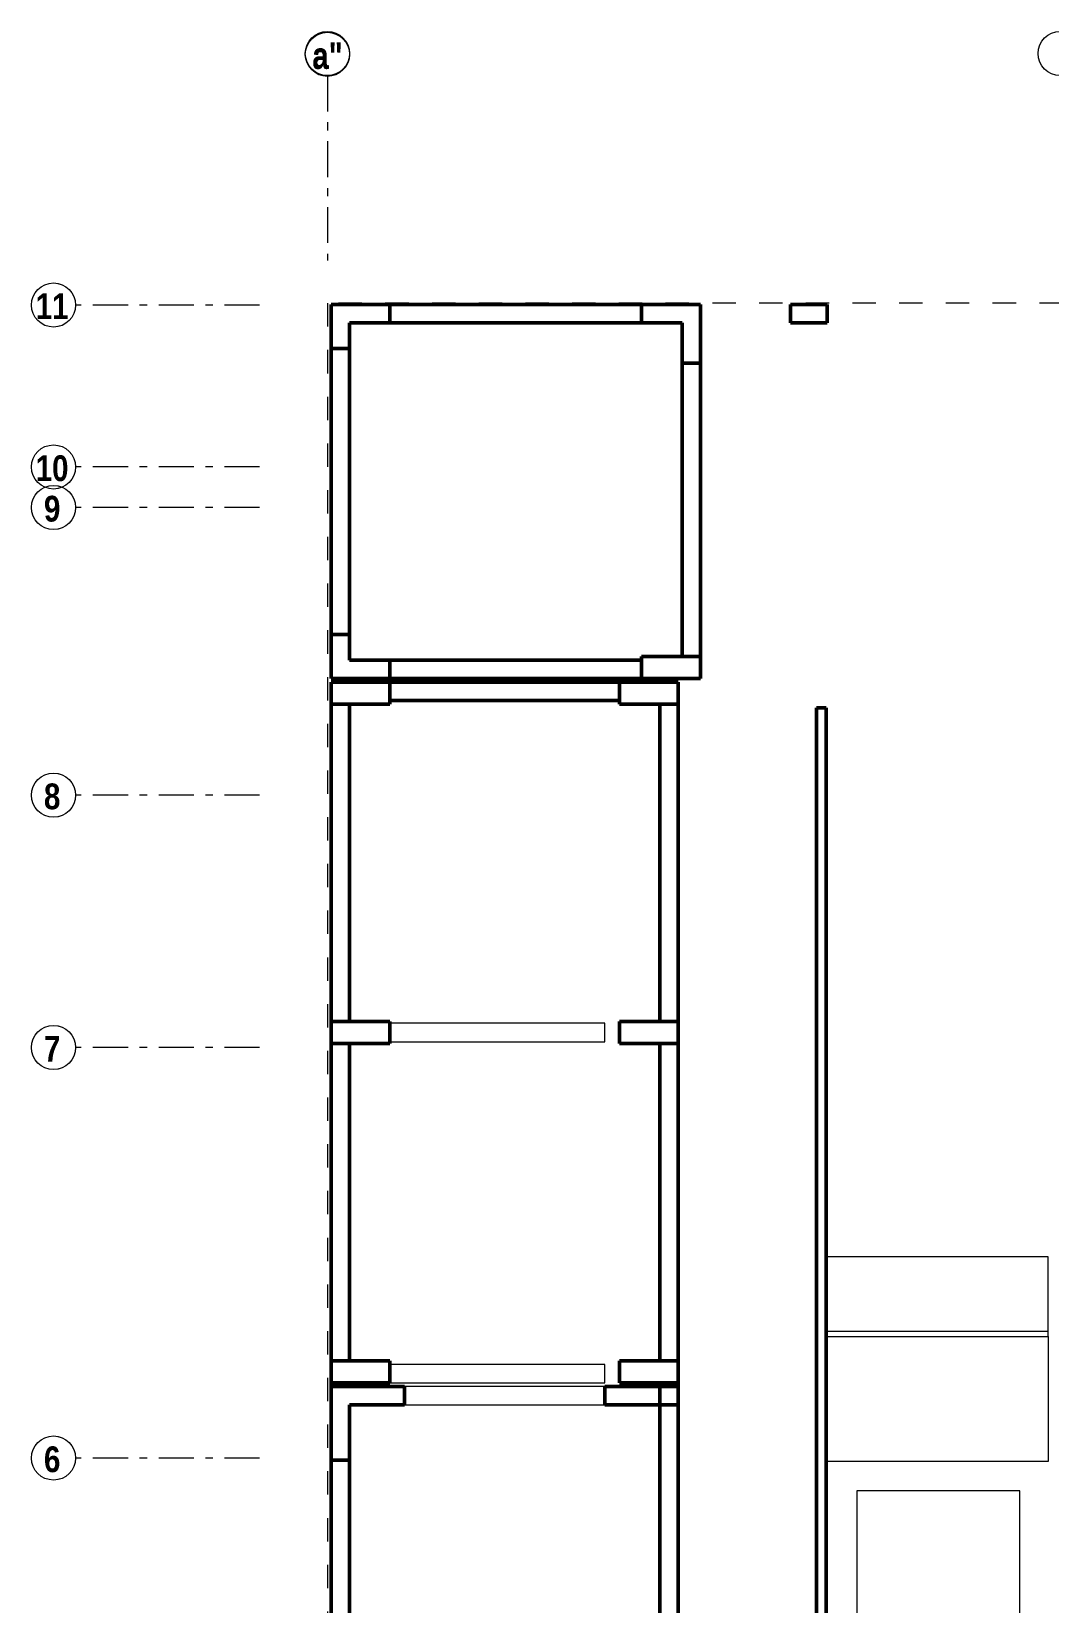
# Model space of a CAD drawing. Header units: metres. Extents: x -4 to 54.5, y -3.3 to 43.7.
# Drawn here: x -4.02 to 9.8, y 22.34 to 43.69 of the extents above; entities that cross this region are included whole.
import ezdxf

# ---------------------------------------------------------------- set-up
doc = ezdxf.new("R2010")
doc.units = ezdxf.units.M
for name, pattern in [('Dash', [0.635, 0.3175, -0.3175]), ('Dash Dot 3_16_', [0.79375, 0.47625, -0.15875, 0, -0.15875]), ('Dash_2_', [0.635, 0.3175, -0.3175])]:
    doc.linetypes.add(name, pattern=pattern)
for name, color, linetype, lineweight in [('A-FLOR', 8, 'Continuous', 18), ('A-WALL', 8, 'Continuous', 9), ('C-PROP-LINE', 8, 'Continuous', 9), ('I-WALL', 8, 'Continuous', 9), ('S-BEAM', 8, 'Continuous', 9), ('S-COLS', 8, 'Continuous', 9), ('S-GRID', 8, 'Continuous', 9), ('S-GRID-IDEN', 8, 'Continuous', 9)]:
    doc.layers.add(name, color=color, linetype=linetype, lineweight=lineweight)
doc.styles.add('Arial Narrow_B_1', font='ARIALNB.TTF', dxfattribs={"height": 0.35})

# ---------------------------------------------------------------- blocks, each defined once
blk = doc.blocks.new('Family - ___-3742183-NIV_A_S01_SÓTANO 1')
at = {"layer": 'C-PROP-LINE', "linetype": 'Dash_2_', "lineweight": 18}
for p, q in [((0, 40), (0, 0)), ((50, 40), (0, 40))]:
    blk.add_line(p, q, dxfattribs=at)
blk = doc.blocks.new('Rejilla - F_gn02SimboloDeRejillaA-4957175-NIV_A_S01_SÓTANO 1')
at = {"layer": 'S-GRID-IDEN'}
blk.add_circle((0, 0), 0.003, dxfattribs=at)
blk = doc.blocks.new('Family - ___-5400166-NIV_A_S01_SÓTANO 1')
at = {"layer": 'C-PROP-LINE', "linetype": 'Dash', "lineweight": 13}
for p, q in [((0, 40), (0, 0)), ((50, 40), (0, 40))]:
    blk.add_line(p, q, dxfattribs=at)
blk = doc.blocks.new('EST-ColumnaRectangularConcretoEst - COL_25x50-5559880-NIV_A_S01_SÓTANO 1')
at = {"layer": 'S-COLS', "lineweight": 50}
for p, q in [((0.25, 0.125), (-0.25, 0.125)), ((-0.25, 0.125), (-0.25, -0.125)), ((0.25, -0.125), (0.25, 0.125)), ((-0.25, -0.125), (0.25, -0.125))]:
    blk.add_line(p, q, dxfattribs=at)
blk = doc.blocks.new('EST-ColumnasTipoL - Pl21_0x1_0-V44-NIV_A_S01_SÓTANO 1')
at = {"layer": 'S-COLS', "lineweight": 50}
for p, q in [((0.75, 0.225), (-0.25, 0.225)), ((-0.25, 0.225), (-0.25, -0.775)), ((0.75, -0.025), (0.75, 0.225)), ((0, -0.775), (0, -0.025)), ((0, -0.025), (0.75, -0.025)), ((-0.25, -0.775), (0, -0.775))]:
    blk.add_line(p, q, dxfattribs=at)
blk = doc.blocks.new('EST-ColumnasTipoL - Pl20_80x0_60-5545399-NIV_A_S01_SÓTANO 1')
at = {"layer": 'S-COLS', "lineweight": 50}
for p, q in [((0.55, 0.225), (-0.25, 0.225)), ((-0.25, 0.225), (-0.25, -0.375)), ((0.55, -0.025), (0.55, 0.225)), ((0, -0.375), (0, -0.025)), ((0, -0.025), (0.55, -0.025)), ((-0.25, -0.375), (0, -0.375))]:
    blk.add_line(p, q, dxfattribs=at)
blk = doc.blocks.new('EST-ColumnaRectangularConcretoEst - COL_25x50-V46-NIV_A_S01_SÓTANO 1')
at = {"layer": 'S-COLS', "lineweight": 50}
for p, q in [((0.25, 0.125), (-0.25, 0.125)), ((-0.25, 0.125), (-0.25, -0.125)), ((0.25, -0.125), (0.25, 0.125)), ((-0.25, -0.125), (0.25, -0.125))]:
    blk.add_line(p, q, dxfattribs=at)
blk = doc.blocks.new('EST-ColumnasTipoL - Pl20_80x0_80-5545393-NIV_A_S01_SÓTANO 1')
at = {"layer": 'S-COLS', "lineweight": 50}
for p, q in [((-0.25, 0.575), (0, 0.575)), ((-0.25, -0.225), (-0.25, 0.575)), ((0, 0.575), (0, 0.025)), ((0, 0.025), (0.55, 0.025)), ((0.55, 0.025), (0.55, -0.225)), ((0.55, -0.225), (-0.25, -0.225))]:
    blk.add_line(p, q, dxfattribs=at)
blk = doc.blocks.new('EST-ColumnaRectangularConcretoEst - C10_80x0_30cm-5545400-NIV_A_S01_SÓTANO 1')
at = {"layer": 'S-COLS', "lineweight": 50}
for p, q in [((0.15, 0.4), (-0.15, 0.4)), ((-0.15, 0.4), (-0.15, -0.4)), ((0.15, -0.4), (0.15, 0.4)), ((-0.15, -0.4), (0.15, -0.4))]:
    blk.add_line(p, q, dxfattribs=at)
blk = doc.blocks.new('EST-ColumnaRectangularConcretoEst - C10_80x0_30cm-V49-NIV_A_S01_SÓTANO 1')
at = {"layer": 'S-COLS', "lineweight": 50}
for p, q in [((0.15, 0.4), (-0.15, 0.4)), ((-0.15, 0.4), (-0.15, -0.4)), ((0.15, -0.4), (0.15, 0.4)), ((-0.15, -0.4), (0.15, -0.4))]:
    blk.add_line(p, q, dxfattribs=at)
blk = doc.blocks.new('EST-ColumnaRectangularConcretoEst - C10_80x0_30cm-V50-NIV_A_S01_SÓTANO 1')
at = {"layer": 'S-COLS', "lineweight": 50}
for p, q in [((0.15, 0.4), (-0.15, 0.4)), ((-0.15, 0.4), (-0.15, -0.4)), ((0.15, -0.4), (0.15, 0.4)), ((-0.15, -0.4), (0.15, -0.4))]:
    blk.add_line(p, q, dxfattribs=at)
blk = doc.blocks.new('EST-ColumnaRectangularConcretoEst - C10_80x0_30cm-V51-NIV_A_S01_SÓTANO 1')
at = {"layer": 'S-COLS', "lineweight": 50}
for p, q in [((0.15, 0.4), (-0.15, 0.4)), ((-0.15, 0.4), (-0.15, -0.4)), ((0.15, -0.4), (0.15, 0.4)), ((-0.15, -0.4), (0.15, -0.4))]:
    blk.add_line(p, q, dxfattribs=at)
blk = doc.blocks.new('EST-ColumnaRectangularConcretoEst - C10_80x0_30cm-V52-NIV_A_S01_SÓTANO 1')
at = {"layer": 'S-COLS', "lineweight": 50}
for p, q in [((0.15, 0.4), (-0.15, 0.4)), ((-0.15, 0.4), (-0.15, -0.4)), ((0.15, -0.4), (0.15, 0.4)), ((-0.15, -0.4), (0.15, -0.4))]:
    blk.add_line(p, q, dxfattribs=at)
blk = doc.blocks.new('EST-ColumnaRectangularConcretoEst - C10_80x0_30cm-V53-NIV_A_S01_SÓTANO 1')
at = {"layer": 'S-COLS', "lineweight": 50}
for p, q in [((0.15, 0.4), (-0.15, 0.4)), ((-0.15, 0.4), (-0.15, -0.4)), ((0.15, -0.4), (0.15, 0.4)), ((-0.15, -0.4), (0.15, -0.4))]:
    blk.add_line(p, q, dxfattribs=at)
blk = doc.blocks.new('EST-ColumnasTipoL - Pl20_80x0_60-5545398-NIV_A_S01_SÓTANO 1')
at = {"layer": 'S-COLS', "lineweight": 50}
for p, q in [((-0.25, 0.375), (0, 0.375)), ((-0.25, -0.225), (-0.25, 0.375)), ((0, 0.375), (0, 0.025)), ((0, 0.025), (0.55, 0.025)), ((0.55, 0.025), (0.55, -0.225)), ((0.55, -0.225), (-0.25, -0.225))]:
    blk.add_line(p, q, dxfattribs=at)
blk = doc.blocks.new('EST-ColumnaRectangularConcretoEst - C10_80x0_30cm-V54-NIV_A_S01_SÓTANO 1')
at = {"layer": 'S-COLS', "lineweight": 50}
for p, q in [((0.15, 0.4), (-0.15, 0.4)), ((-0.15, 0.4), (-0.15, -0.4)), ((0.15, -0.4), (0.15, 0.4)), ((-0.15, -0.4), (0.15, -0.4))]:
    blk.add_line(p, q, dxfattribs=at)
blk = doc.blocks.new('Rejilla - F_gn02SimboloDeRejillaA-V63-NIV_A_S01_SÓTANO 1')
at = {"layer": 'S-GRID-IDEN'}
blk.add_circle((0, 0), 0.003, dxfattribs=at)

msp = doc.modelspace()

# ---------------------------------------------------------------- linework, layer by layer
at = {"layer": 'A-FLOR', "lineweight": 9}
for p, q in [((9.795, 27.04), (6.795, 27.04)), ((6.795, 27.04), (6.795, 26.023)), ((9.795, 26.023), (9.795, 27.04)), ((9.795, 26.023), (6.795, 26.023)), ((6.795, 26.023), (6.795, 25.955)), ((6.795, 25.955), (9.795, 25.955)), ((6.795, 24.26), (6.795, 25.955)), ((9.795, 25.955), (9.795, 26.023)), ((9.795, 25.955), (9.795, 24.26)), ((9.795, 24.26), (6.795, 24.26)), ((9.41, 23.86), (7.195, 23.86)), ((7.195, 23.86), (7.195, 17.46)), ((9.41, 17.46), (9.41, 23.86))]:
    msp.add_line(p, q, dxfattribs=at)
at = {"layer": 'A-WALL', "lineweight": 50}
for p, q in [((4.27, 39.985), (0.85, 39.985)), ((0.85, 39.735), (4.27, 39.735)), ((0.05, 39.385), (0.05, 35.5)), ((0.3, 35.5), (0.3, 39.385)), ((4.82, 39.185), (4.82, 35.2)), ((5.07, 35.2), (5.07, 39.185)), ((4.27, 35.15), (0.85, 35.15)), ((0.85, 34.9), (4.27, 34.9)), ((3.97, 34.85), (0.85, 34.85)), ((0.85, 34.6), (3.97, 34.6)), ((0.05, 34.55), (0.05, 30.239)), ((0.3, 30.239), (0.3, 34.55)), ((4.52, 34.55), (4.52, 30.239)), ((4.77, 30.239), (4.77, 34.55)), ((0.05, 29.939), (0.05, 25.627)), ((0.3, 25.627), (0.3, 29.939)), ((4.52, 29.939), (4.52, 25.627)), ((4.77, 25.627), (4.77, 29.939)), ((0.05, 25.327), (0.05, 25.277)), ((0.3, 25.277), (0.3, 25.327)), ((4.52, 25.327), (4.52, 5.62)), ((4.77, 5.62), (4.77, 25.327)), ((0.05, 24.277), (0.05, 18.655)), ((0.3, 18.655), (0.3, 24.277))]:
    msp.add_line(p, q, dxfattribs=at)
at = {"layer": 'I-WALL', "lineweight": 50}
for p, q in [((6.65, 34.5), (6.65, 5.37)), ((6.78, 34.5), (6.65, 34.5)), ((6.78, 5.37), (6.78, 34.5))]:
    msp.add_line(p, q, dxfattribs=at)
at = {"layer": 'S-BEAM', "lineweight": 5}
for p, q in [((3.77, 30.214), (0.85, 30.214)), ((3.77, 29.964), (3.77, 30.214)), ((0.85, 29.964), (3.77, 29.964)), ((3.77, 25.577), (0.85, 25.577)), ((3.77, 25.327), (3.77, 25.577)), ((0.85, 25.327), (3.77, 25.327)), ((3.77, 25.277), (1.05, 25.277)), ((1.05, 25.027), (3.77, 25.027))]:
    msp.add_line(p, q, dxfattribs=at)
at = {"layer": 'S-COLS', "lineweight": 50}
for p, q in [((4.77, 25.277), (3.77, 25.277)), ((3.77, 25.277), (3.77, 25.027)), ((4.77, 25.027), (4.77, 25.277)), ((3.77, 25.027), (4.77, 25.027))]:
    msp.add_line(p, q, dxfattribs=at)
at = {"layer": 'S-GRID', "linetype": 'Dash Dot 3_16_'}
for p, q in [((0, 43.095), (0, 40.595)), ((0, 43.083), (0, 40.583)), ((-0.923, 39.976), (-3.423, 39.976)), ((-0.922, 39.976), (-3.422, 39.976)), ((-0.923, 37.775), (-3.423, 37.775)), ((-0.922, 37.775), (-3.422, 37.775)), ((-0.923, 37.225), (-3.423, 37.225)), ((-0.922, 37.225), (-3.422, 37.225)), ((-0.923, 33.315), (-3.423, 33.315)), ((-0.922, 33.315), (-3.422, 33.315)), ((-0.923, 29.885), (-3.423, 29.885)), ((-0.922, 29.885), (-3.422, 29.885)), ((-0.923, 24.305), (-3.423, 24.305)), ((-0.922, 24.305), (-3.422, 24.305))]:
    msp.add_line(p, q, dxfattribs=at)

# ---------------------------------------------------------------- block references
at = {"layer": 'C-PROP-LINE', "linetype": 'Dash_2_', "lineweight": 18}
msp.add_blockref('Family - ___-3742183-NIV_A_S01_SÓTANO 1', (0, 0), dxfattribs=at)
at = {"layer": 'C-PROP-LINE', "linetype": 'Dash', "lineweight": 13}
msp.add_blockref('Family - ___-5400166-NIV_A_S01_SÓTANO 1', (0, 0), dxfattribs=at)
at = {"layer": 'S-COLS', "lineweight": 5}
for name, p in [('EST-ColumnasTipoL - Pl20_80x0_60-5545399-NIV_A_S01_SÓTANO 1', (0.3, 39.76)), ('EST-ColumnaRectangularConcretoEst - COL_25x50-5559880-NIV_A_S01_SÓTANO 1', (6.545, 39.86)), ('EST-ColumnaRectangularConcretoEst - COL_25x50-V46-NIV_A_S01_SÓTANO 1', (6.545, 39.86)), ('EST-ColumnasTipoL - Pl20_80x0_60-5545398-NIV_A_S01_SÓTANO 1', (0.3, 35.125)), ('EST-ColumnasTipoL - Pl21_0x1_0-V44-NIV_A_S01_SÓTANO 1', (0.3, 25.052))]:
    msp.add_blockref(name, p, dxfattribs=at)
for name, p, rotation in [('EST-ColumnasTipoL - Pl20_80x0_80-5545393-NIV_A_S01_SÓTANO 1', (4.82, 39.76), 180), ('EST-ColumnaRectangularConcretoEst - C10_80x0_30cm-V54-NIV_A_S01_SÓTANO 1', (4.67, 35.05), 89.99999999999991), ('EST-ColumnaRectangularConcretoEst - C10_80x0_30cm-V53-NIV_A_S01_SÓTANO 1', (0.45, 34.7), 89.99999999999991), ('EST-ColumnaRectangularConcretoEst - C10_80x0_30cm-V52-NIV_A_S01_SÓTANO 1', (4.37, 34.7), 89.99999999999991), ('EST-ColumnaRectangularConcretoEst - C10_80x0_30cm-V51-NIV_A_S01_SÓTANO 1', (0.45, 30.089), 89.99999999999991), ('EST-ColumnaRectangularConcretoEst - C10_80x0_30cm-V50-NIV_A_S01_SÓTANO 1', (4.37, 30.089), 89.99999999999991), ('EST-ColumnaRectangularConcretoEst - C10_80x0_30cm-V49-NIV_A_S01_SÓTANO 1', (0.45, 25.477), 89.99999999999991), ('EST-ColumnaRectangularConcretoEst - C10_80x0_30cm-5545400-NIV_A_S01_SÓTANO 1', (4.37, 25.477), 89.99999999999991)]:
    msp.add_blockref(name, p, dxfattribs=dict(at, rotation=rotation))
at = {"layer": 'S-GRID-IDEN', "xscale": 99.99999999999991, "yscale": 99.99999999999991, "zscale": 99.99999999999991}
for p, rotation in [((0, 43.395), 180), ((9.96, 43.395), 180), ((-3.722, 39.976), 90), ((-3.722, 37.775), 90), ((-3.722, 37.225), 90), ((-3.722, 33.315), 90), ((-3.722, 29.885), 90), ((-3.722, 24.305), 90)]:
    msp.add_blockref('Rejilla - F_gn02SimboloDeRejillaA-4957175-NIV_A_S01_SÓTANO 1', p, dxfattribs=dict(at, rotation=rotation))
at = {"layer": 'S-GRID-IDEN', "lineweight": 5, "xscale": 99.99999999999991, "yscale": 99.99999999999991, "zscale": 99.99999999999991}
for p, rotation in [((0, 43.383), 180), ((-3.723, 39.976), 90), ((-3.723, 37.775), 90), ((-3.723, 37.225), 90), ((-3.723, 33.315), 90), ((-3.723, 29.885), 90), ((-3.723, 24.305), 90)]:
    msp.add_blockref('Rejilla - F_gn02SimboloDeRejillaA-V63-NIV_A_S01_SÓTANO 1', p, dxfattribs=dict(at, rotation=rotation))

# ---------------------------------------------------------------- texts
at = {"layer": 'S-GRID-IDEN', "char_height": 0.35, "attachment_point": 1, "style": 'Arial Narrow_B_1'}
for s, insert, width in [('a"', (-0.205, 43.545), 0.50506), ('a"', (-0.205, 43.534), 0.50506), ('11', (-3.965, 40.134), 0.54515), ('10', (-3.965, 37.933), 0.54515), ('\\fArial Narrow|b1|i0|c0|p34|;9', (-3.853, 37.383), 0.27257), ('\\fArial Narrow|b1|i0|c0|p34|;9', (-3.852, 37.383), 0.27257), ('\\fArial Narrow|b1|i0|c0|p34|;8', (-3.853, 33.473), 0.27257), ('\\fArial Narrow|b1|i0|c0|p34|;8', (-3.852, 33.473), 0.27257), ('\\fArial Narrow|b1|i0|c0|p34|;7', (-3.853, 30.043), 0.27257), ('\\fArial Narrow|b1|i0|c0|p34|;7', (-3.852, 30.043), 0.27257), ('\\fArial Narrow|b1|i0|c0|p34|;6', (-3.853, 24.463), 0.27257), ('\\fArial Narrow|b1|i0|c0|p34|;6', (-3.852, 24.463), 0.27257)]:
    msp.add_mtext(s, dxfattribs=dict(at, insert=insert, width=width))

doc.saveas('drawing.dxf')
